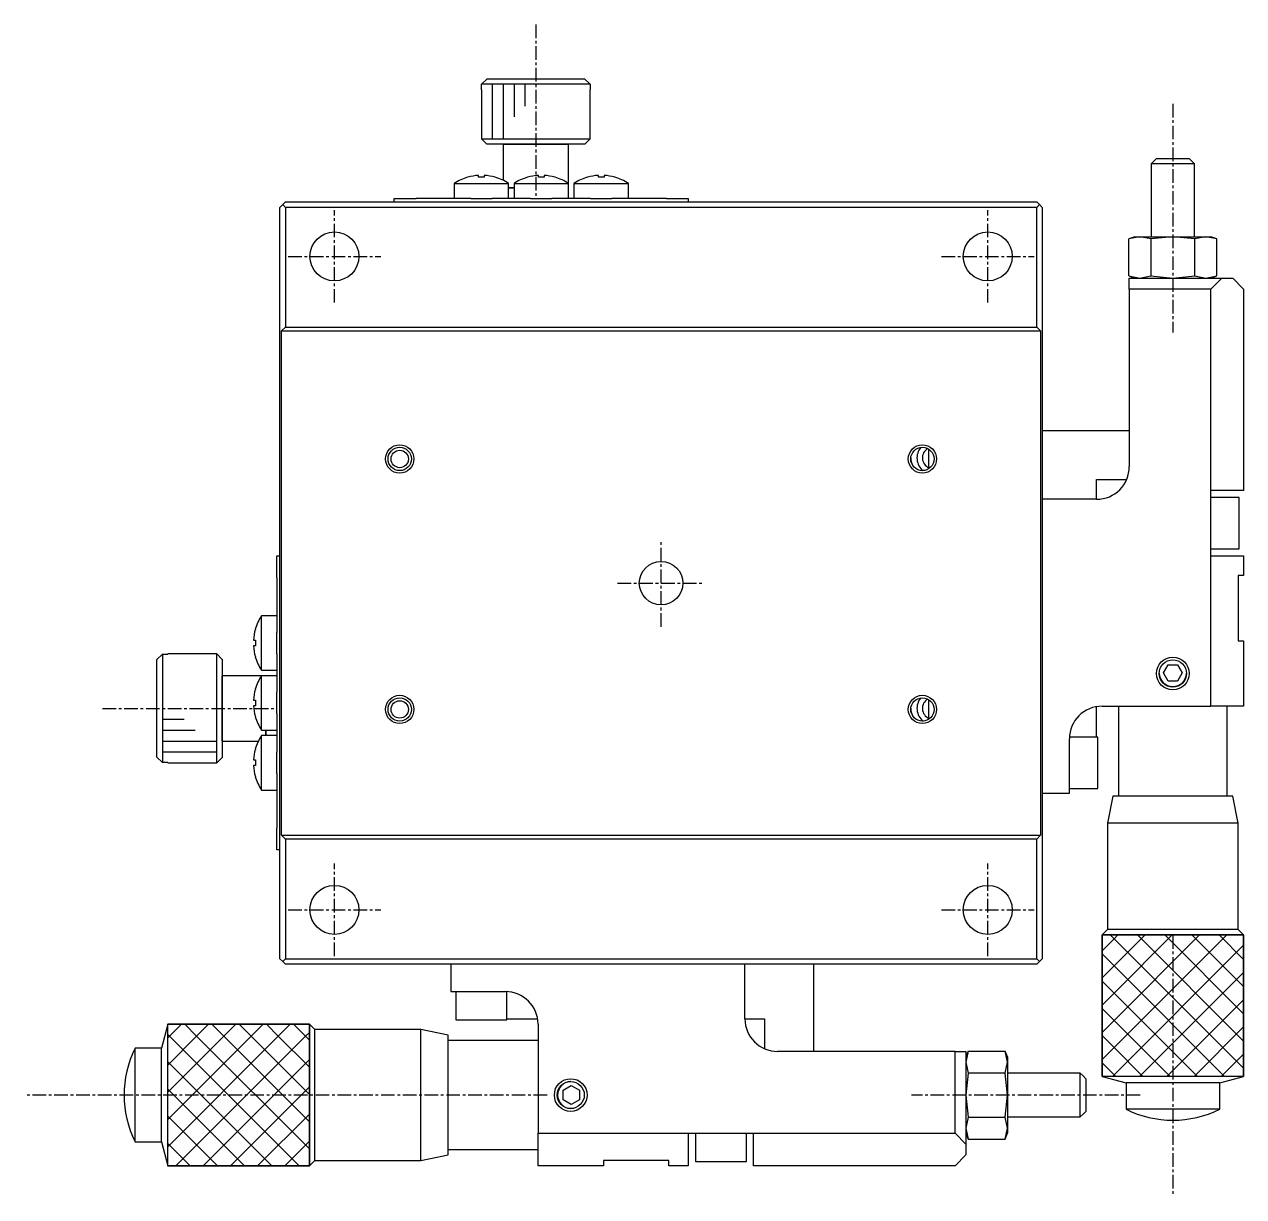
# Model space of a CAD drawing. Extents: x 10 to 411, y 10 to 253.
# Drawn here: x 299.3 to 411.3, y 91.3 to 198.9 of the extents above; entities that cross this region are included whole.
import ezdxf

# ---------------------------------------------------------------- set-up
doc = ezdxf.new("R2010")
doc.units = 0
doc.linetypes.add('CENTER', pattern=[2, 1.25, -0.25, 0.25, -0.25])
doc.layers.get('0').update_dxf_attribs({"linetype": 'CONTINUOUS'})
doc.layers.add('CENTER', color=1, linetype='CENTER')

msp = doc.modelspace()

# ---------------------------------------------------------------- linework, layer by layer
at = {"color": 7, "linetype": 'CONTINUOUS'}
for p, q in [((341.27, 193.4), (341.78, 193.9)), ((341.78, 193.9), (350.74, 193.9)), ((350.74, 193.9), (351.24, 193.4)), ((341.26, 192.9), (341.27, 192.9)), ((341.26, 192.9), (341.26, 188.4)), ((341.27, 192.9), (341.27, 193.4)), ((351.24, 193.4), (341.27, 193.4)), ((351.24, 193.4), (351.24, 192.9)), ((351.24, 192.9), (351.26, 192.9)), ((351.26, 188.4), (351.26, 192.9)), ((341.26, 188.4), (351.26, 188.4)), ((341.26, 188.4), (341.76, 187.9)), ((350.76, 187.9), (351.26, 188.4)), ((343.26, 187.9), (341.76, 187.9)), ((350.76, 187.9), (341.76, 187.9)), ((349.26, 187.9), (343.26, 187.9)), ((343.26, 187.9), (349.26, 187.9)), ((343.26, 187.9), (343.26, 184.58)), ((350.76, 187.9), (349.26, 187.9)), ((349.26, 184.29), (349.26, 187.9)), ((403.01, 186.35), (402.76, 186.1)), ((406.76, 186.1), (402.76, 186.1)), ((402.76, 186.1), (402.76, 179.4)), ((403.26, 186.6), (403.01, 186.35)), ((403.26, 186.6), (406.26, 186.6)), ((406.51, 186.35), (406.26, 186.6)), ((406.76, 186.1), (406.51, 186.35)), ((406.76, 179.4), (406.76, 186.1)), ((340, 184.86), (340, 184.87)), ((341, 184.86), (341, 185.03)), ((341.52, 184.86), (341, 184.86)), ((341.52, 185.03), (341.52, 184.86)), ((342.52, 184.87), (342.52, 184.86)), ((345.5, 184.86), (345.5, 184.87)), ((346.5, 184.86), (346.5, 185.03)), ((347.02, 184.86), (346.5, 184.86)), ((347.02, 185.03), (347.02, 184.86)), ((348.02, 184.87), (348.02, 184.86)), ((351, 184.86), (351, 184.87)), ((352, 184.86), (352, 185.03)), ((352.52, 184.86), (352, 184.86)), ((352.52, 185.03), (352.52, 184.86)), ((353.52, 184.87), (353.52, 184.86)), ((338.76, 184.29), (341.26, 184.29)), ((338.76, 184.29), (338.76, 182.9)), ((341.26, 184.29), (343.76, 184.29)), ((343.76, 182.9), (343.76, 184.29)), ((343.76, 183.9), (344.26, 183.9)), ((344.26, 183.9), (343.76, 183.9)), ((344.26, 184.29), (346.76, 184.29)), ((344.26, 184.29), (344.26, 182.9)), ((346.76, 184.29), (349.26, 184.29)), ((349.26, 182.9), (349.26, 184.29)), ((349.76, 184.29), (352.26, 184.29)), ((349.76, 184.29), (349.76, 182.9)), ((352.26, 184.29), (354.76, 184.29)), ((354.76, 182.9), (354.76, 184.29)), ((323.26, 182.6), (323.01, 182.35)), ((323.26, 182.6), (392.26, 182.6)), ((333.26, 182.6), (333.26, 182.9)), ((333.26, 182.9), (335.26, 182.9)), ((340.18, 182.9), (335.26, 182.9)), ((340.28, 182.9), (340.18, 182.9)), ((340.28, 182.9), (341.26, 182.9)), ((341.26, 182.9), (342.24, 182.9)), ((342.33, 182.9), (342.24, 182.9)), ((345.68, 182.9), (342.33, 182.9)), ((345.78, 182.9), (345.68, 182.9)), ((345.78, 182.9), (346.76, 182.9)), ((346.76, 182.9), (347.74, 182.9)), ((347.83, 182.9), (347.74, 182.9)), ((351.18, 182.9), (347.83, 182.9)), ((351.28, 182.9), (351.18, 182.9)), ((351.28, 182.9), (352.26, 182.9)), ((352.26, 182.9), (353.24, 182.9)), ((353.33, 182.9), (353.24, 182.9)), ((358.26, 182.9), (353.33, 182.9)), ((358.26, 182.9), (360.26, 182.9)), ((360.26, 182.9), (360.26, 182.6)), ((392.51, 182.35), (392.26, 182.6)), ((323.01, 182.35), (322.76, 182.1)), ((322.76, 113.1), (322.76, 182.1)), ((323.26, 182.1), (323.01, 182.35)), ((323.26, 182.1), (323.26, 171.1)), ((392.26, 182.1), (323.26, 182.1)), ((392.51, 182.35), (392.26, 182.1)), ((392.26, 171.1), (392.26, 182.1)), ((392.76, 182.1), (392.51, 182.35)), ((392.76, 182.1), (392.76, 113.1)), ((401.73, 179.4), (400.72, 179.2)), ((401.26, 179.4), (400.72, 179.2)), ((400.72, 175.8), (400.72, 179.2)), ((401.26, 179.4), (401.73, 179.4)), ((402.74, 179.2), (401.73, 179.4)), ((401.73, 179.4), (404.76, 179.4)), ((404.76, 179.4), (402.74, 179.2)), ((402.74, 179.2), (402.74, 175.8)), ((406.78, 179.2), (404.76, 179.4)), ((404.76, 179.4), (407.79, 179.4)), ((407.79, 179.4), (406.78, 179.2)), ((406.78, 175.8), (406.78, 179.2)), ((408.8, 179.2), (407.79, 179.4)), ((407.79, 179.4), (408.26, 179.4)), ((408.8, 179.2), (408.26, 179.4)), ((408.8, 175.8), (408.8, 179.2)), ((400.72, 175.8), (401.73, 175.6)), ((400.72, 175.8), (401.26, 175.6)), ((401.73, 175.6), (402.74, 175.8)), ((402.74, 175.8), (404.76, 175.6)), ((404.76, 175.6), (406.78, 175.8)), ((406.78, 175.8), (407.79, 175.6)), ((407.79, 175.6), (408.8, 175.8)), ((408.26, 175.6), (408.8, 175.8)), ((400.76, 174.6), (400.76, 175.6)), ((400.76, 175.6), (402.76, 175.6)), ((402.76, 175.6), (406.76, 175.6)), ((406.76, 175.6), (409.26, 175.6)), ((408.26, 174.6), (409.26, 175.6)), ((409.26, 175.6), (410.26, 175.6)), ((410.26, 175.6), (411.26, 174.6)), ((400.76, 174.6), (400.76, 158.3)), ((408.26, 174.6), (400.76, 174.6)), ((408.26, 156.1), (408.26, 174.6)), ((411.26, 174.6), (411.26, 156.1)), ((322.91, 170.75), (323.26, 171.1)), ((322.91, 124.45), (322.91, 170.75)), ((322.91, 170.75), (392.61, 170.75)), ((323.26, 171.1), (392.26, 171.1)), ((392.26, 171.1), (392.61, 170.75)), ((392.61, 170.75), (392.61, 124.45)), ((392.76, 161.6), (400.76, 161.6)), ((380.69, 159.11), (380.69, 159.13)), ((382.36, 158.18), (382.36, 159.89)), ((382.36, 158.18), (382.36, 158.11)), ((397.76, 157.1), (400.51, 157.1)), ((397.76, 155.3), (397.76, 157.1)), ((408.26, 150.1), (408.26, 156.1)), ((411.26, 156.1), (408.26, 156.1)), ((397.76, 155.3), (392.76, 155.3)), ((410.86, 155.45), (408.26, 155.45)), ((410.86, 150.75), (410.86, 155.45)), ((322.46, 150.1), (322.76, 150.1)), ((322.46, 148.1), (322.46, 150.1)), ((408.26, 150.75), (410.86, 150.75)), ((408.26, 136.3), (408.26, 150.1)), ((408.26, 150.1), (411.26, 150.1)), ((411.26, 150.1), (411.26, 148.3)), ((322.46, 148.1), (322.46, 143.18)), ((410.76, 148.3), (410.76, 142.3)), ((411.26, 148.3), (410.76, 148.3)), ((321.07, 142.1), (321.07, 144.6)), ((322.46, 144.6), (321.07, 144.6)), ((320.49, 143.36), (320.5, 143.36)), ((320.32, 142.36), (320.5, 142.36)), ((320.5, 142.36), (320.5, 141.84)), ((322.46, 143.18), (322.46, 143.08)), ((322.46, 142.1), (322.46, 143.08)), ((410.76, 142.3), (411.26, 142.3)), ((411.26, 142.3), (411.26, 136.3)), ((311.46, 140.58), (311.96, 141.08)), ((311.96, 141.08), (311.96, 131.12)), ((311.96, 141.08), (312.46, 141.08)), ((312.46, 141.08), (312.46, 141.1)), ((316.96, 141.1), (312.46, 141.1)), ((316.96, 131.1), (316.96, 141.1)), ((317.46, 140.6), (316.96, 141.1)), ((320.5, 141.84), (320.32, 141.84)), ((321.07, 139.6), (321.07, 142.1)), ((322.46, 141.12), (322.46, 142.1)), ((322.46, 141.12), (322.46, 141.03)), ((311.46, 131.62), (311.46, 140.58)), ((317.46, 140.6), (317.46, 139.1)), ((317.46, 140.6), (317.46, 131.6)), ((320.5, 140.84), (320.49, 140.84)), ((322.46, 141.03), (322.46, 137.68)), ((403.89, 139.35), (404.32, 140.1)), ((404.32, 140.1), (405.19, 140.1)), ((405.19, 140.1), (405.62, 139.35)), ((317.46, 139.1), (317.46, 133.1)), ((317.46, 133.1), (317.46, 139.1)), ((321.07, 139.1), (317.46, 139.1)), ((321.07, 139.6), (322.46, 139.6)), ((321.07, 136.6), (321.07, 139.1)), ((322.46, 139.1), (321.07, 139.1)), ((404.32, 138.6), (403.89, 139.35)), ((405.62, 139.35), (405.19, 138.6)), ((320.49, 137.86), (320.5, 137.86)), ((405.19, 138.6), (404.32, 138.6)), ((320.32, 136.86), (320.5, 136.86)), ((320.5, 136.86), (320.5, 136.34)), ((322.46, 137.68), (322.46, 137.58)), ((322.46, 136.6), (322.46, 137.58)), ((382.36, 135.18), (382.36, 136.89)), ((320.5, 136.34), (320.32, 136.34)), ((321.07, 134.1), (321.07, 136.6)), ((322.46, 135.62), (322.46, 136.6)), ((322.46, 135.62), (322.46, 135.53)), ((322.46, 135.53), (322.46, 132.17)), ((380.69, 136.11), (380.69, 136.13)), ((397.76, 133.45), (397.76, 136.26)), ((398.26, 136.3), (408.26, 136.3)), ((399.76, 136.3), (399.76, 128.05)), ((411.26, 136.3), (408.26, 136.3)), ((409.76, 128.05), (409.76, 136.3)), ((320.5, 135.34), (320.49, 135.34)), ((382.36, 135.18), (382.36, 135.11)), ((321.07, 134.1), (322.46, 134.1)), ((321.07, 131.1), (321.07, 133.6)), ((322.46, 133.6), (321.07, 133.6)), ((321.46, 133.6), (321.46, 134.1)), ((321.46, 134.1), (321.46, 133.6)), ((397.86, 133.45), (395.26, 133.45)), ((395.26, 128.3), (395.26, 133.3)), ((397.86, 128.75), (397.86, 133.45)), ((317.46, 133.1), (317.46, 131.6)), ((317.46, 133.1), (320.78, 133.1)), ((320.49, 132.36), (320.5, 132.36)), ((322.46, 132.17), (322.46, 132.08)), ((311.96, 131.12), (311.46, 131.62)), ((312.46, 131.12), (311.96, 131.12)), ((312.46, 131.1), (312.46, 131.12)), ((312.46, 131.1), (316.96, 131.1)), ((316.96, 131.1), (317.46, 131.6)), ((320.32, 131.36), (320.5, 131.36)), ((320.5, 131.36), (320.5, 130.84)), ((321.07, 128.6), (321.07, 131.1)), ((322.46, 131.1), (322.46, 132.08)), ((322.46, 130.12), (322.46, 131.1)), ((320.5, 130.84), (320.32, 130.84)), ((322.46, 130.12), (322.46, 130.03)), ((322.46, 130.03), (322.46, 125.1)), ((320.5, 129.84), (320.49, 129.84)), ((321.07, 128.6), (322.46, 128.6)), ((392.76, 128.3), (395.26, 128.3)), ((395.26, 128.75), (397.86, 128.75)), ((399.26, 128.05), (398.76, 125.55)), ((404.76, 128.05), (399.26, 128.05)), ((410.26, 128.05), (404.76, 128.05)), ((410.76, 125.55), (410.26, 128.05)), ((404.76, 125.55), (398.76, 125.55)), ((398.76, 125.55), (398.76, 115.8)), ((410.76, 125.55), (404.76, 125.55)), ((410.76, 115.8), (410.76, 125.55)), ((322.46, 123.1), (322.46, 125.1)), ((323.26, 124.1), (322.91, 124.45)), ((322.91, 124.45), (392.61, 124.45)), ((392.61, 124.45), (392.26, 124.1)), ((392.26, 124.1), (323.26, 124.1)), ((323.26, 124.1), (323.26, 113.1)), ((392.26, 113.1), (392.26, 124.1)), ((322.76, 123.1), (322.46, 123.1)), ((398.76, 115.8), (398.26, 115.3)), ((404.76, 115.8), (398.76, 115.8)), ((410.76, 115.8), (404.76, 115.8)), ((411.26, 115.3), (410.76, 115.8)), ((404.76, 115.3), (398.26, 115.3)), ((398.26, 102.3), (398.26, 115.3)), ((398.26, 115.3), (411.26, 115.3)), ((411.26, 115.3), (411.26, 102.3)), ((322.76, 113.1), (323.01, 112.85)), ((323.01, 112.85), (323.26, 113.1)), ((323.26, 113.1), (392.26, 113.1)), ((392.26, 113.1), (392.51, 112.85)), ((392.51, 112.85), (392.76, 113.1)), ((323.01, 112.85), (323.26, 112.6)), ((392.26, 112.6), (323.26, 112.6)), ((338.46, 112.6), (338.46, 110.1)), ((365.46, 107.6), (365.46, 112.6)), ((371.76, 112.6), (371.76, 104.6)), ((392.26, 112.6), (392.51, 112.85)), ((338.46, 110.1), (343.46, 110.1)), ((338.91, 110.1), (338.91, 107.5)), ((343.61, 107.5), (343.61, 110.1)), ((338.91, 107.5), (343.61, 107.5)), ((343.61, 107.6), (346.42, 107.6)), ((365.46, 107.6), (367.26, 107.6)), ((367.26, 107.6), (367.26, 104.85)), ((312.46, 107.1), (311.87, 104.9)), ((312.46, 107.1), (325.46, 107.1)), ((312.46, 94.1), (312.46, 107.1)), ((325.46, 100.6), (325.46, 107.1)), ((325.96, 106.6), (325.46, 107.1)), ((325.46, 107.1), (325.46, 94.1)), ((325.96, 100.6), (325.96, 106.6)), ((335.71, 106.6), (325.96, 106.6)), ((335.71, 100.6), (335.71, 106.6)), ((338.21, 106.1), (335.71, 106.6)), ((346.46, 107.1), (346.46, 97.1)), ((338.21, 100.6), (338.21, 106.1)), ((346.46, 105.6), (338.21, 105.6)), ((309.46, 100.6), (309.46, 104.9)), ((311.87, 104.9), (309.46, 104.9)), ((311.87, 100.6), (311.87, 104.9)), ((384.76, 104.6), (368.46, 104.6)), ((384.76, 97.1), (384.76, 104.6)), ((384.76, 104.6), (385.76, 104.6)), ((385.96, 104.64), (385.76, 103.63)), ((385.96, 104.64), (385.76, 104.1)), ((385.76, 104.6), (385.76, 102.6)), ((385.96, 104.64), (389.36, 104.64)), ((389.56, 103.63), (389.36, 104.64)), ((389.56, 104.1), (389.36, 104.64)), ((385.76, 103.63), (385.96, 102.62)), ((389.36, 102.62), (389.56, 103.63)), ((389.56, 104.1), (389.56, 103.63)), ((389.56, 103.63), (389.56, 100.6)), ((385.96, 102.62), (385.76, 100.6)), ((385.76, 102.6), (385.76, 98.6)), ((389.36, 102.62), (385.96, 102.62)), ((389.56, 100.6), (389.36, 102.62)), ((396.26, 102.6), (389.56, 102.6)), ((396.26, 98.6), (396.26, 102.6)), ((396.51, 102.35), (396.26, 102.6)), ((396.76, 102.1), (396.51, 102.35)), ((396.76, 102.1), (396.76, 99.1)), ((398.26, 102.3), (400.46, 101.71)), ((411.26, 102.3), (398.26, 102.3)), ((411.26, 102.3), (404.76, 102.3)), ((409.06, 101.71), (411.26, 102.3)), ((348.76, 101.03), (349.51, 101.47)), ((348.76, 100.17), (348.76, 101.03)), ((349.51, 101.47), (350.26, 101.03)), ((350.26, 101.03), (350.26, 100.17)), ((404.76, 101.71), (400.46, 101.71)), ((400.46, 101.71), (400.46, 99.3)), ((409.06, 101.71), (404.76, 101.71)), ((409.06, 99.3), (409.06, 101.71)), ((309.46, 96.3), (309.46, 100.6)), ((311.87, 96.3), (311.87, 100.6)), ((312.46, 94.1), (312.46, 100.6)), ((325.96, 94.6), (325.96, 100.6)), ((335.71, 94.6), (335.71, 100.6)), ((338.21, 95.1), (338.21, 100.6)), ((349.51, 99.73), (348.76, 100.17)), ((350.26, 100.17), (349.51, 99.73)), ((385.76, 100.6), (385.96, 98.58)), ((389.36, 98.58), (389.56, 100.6)), ((389.56, 100.6), (389.56, 97.57)), ((385.76, 98.6), (385.76, 96.1)), ((385.96, 98.58), (385.76, 97.57)), ((385.96, 98.58), (389.36, 98.58)), ((389.56, 97.57), (389.36, 98.58)), ((389.56, 98.6), (396.26, 98.6)), ((396.26, 98.6), (396.51, 98.85)), ((396.51, 98.85), (396.76, 99.1)), ((404.76, 99.3), (400.46, 99.3)), ((409.06, 99.3), (404.76, 99.3)), ((385.76, 97.57), (385.96, 96.56)), ((389.36, 96.56), (389.56, 97.57)), ((389.56, 97.57), (389.56, 97.1)), ((309.46, 96.3), (311.87, 96.3)), ((311.87, 96.3), (312.46, 94.1)), ((346.46, 97.1), (360.26, 97.1)), ((346.46, 94.1), (346.46, 97.1)), ((360.26, 97.1), (366.26, 97.1)), ((360.26, 97.1), (360.26, 94.1)), ((360.91, 97.1), (360.91, 94.5)), ((365.61, 94.5), (365.61, 97.1)), ((366.26, 97.1), (384.76, 97.1)), ((366.26, 94.1), (366.26, 97.1)), ((384.76, 97.1), (385.76, 96.1)), ((385.76, 97.1), (385.96, 96.56)), ((385.96, 96.56), (389.36, 96.56)), ((389.36, 96.56), (389.56, 97.1)), ((338.21, 95.6), (346.46, 95.6)), ((385.76, 96.1), (385.76, 95.1)), ((325.46, 94.1), (312.46, 94.1)), ((325.46, 94.1), (325.96, 94.6)), ((325.96, 94.6), (335.71, 94.6)), ((335.71, 94.6), (338.21, 95.1)), ((352.46, 94.1), (346.46, 94.1)), ((358.46, 94.6), (352.46, 94.6)), ((352.46, 94.6), (352.46, 94.1)), ((358.46, 94.1), (358.46, 94.6)), ((360.26, 94.1), (358.46, 94.1)), ((360.91, 94.5), (365.61, 94.5)), ((384.76, 94.1), (366.26, 94.1)), ((385.76, 95.1), (384.76, 94.1))]:
    msp.add_line(p, q, dxfattribs=at)
at = {"color": 3, "linetype": 'CONTINUOUS'}
for p, q in [((342.26, 193.4), (342.26, 188.4)), ((343.26, 193.4), (343.26, 188.4)), ((344.26, 193.4), (344.26, 190.4)), ((345.26, 193.4), (345.26, 191.4)), ((311.96, 135.1), (313.96, 135.1)), ((311.96, 134.1), (314.96, 134.1)), ((311.96, 133.1), (316.96, 133.1)), ((311.96, 132.1), (316.96, 132.1)), ((398.26, 115.3), (398.26, 102.3)), ((398.26, 113.85), (399.36, 114.95)), ((399.36, 114.95), (399.01, 115.3)), ((399.36, 104.95), (409.71, 115.3)), ((399.36, 107.45), (407.21, 115.3)), ((399.36, 109.95), (404.71, 115.3)), ((399.36, 112.45), (402.21, 115.3)), ((399.36, 114.95), (399.71, 115.3)), ((411.26, 103.05), (399.36, 114.95)), ((399.36, 102.45), (411.26, 114.35)), ((411.26, 105.55), (401.51, 115.3)), ((411.26, 108.05), (404.01, 115.3)), ((411.26, 115.3), (404.76, 115.3)), ((411.26, 110.55), (406.51, 115.3)), ((411.26, 113.05), (409.01, 115.3)), ((411.26, 102.3), (411.26, 115.3)), ((399.36, 112.45), (398.26, 113.55)), ((398.26, 111.35), (399.36, 112.45)), ((409.51, 102.3), (399.36, 112.45)), ((399.36, 109.95), (398.26, 111.05)), ((401.71, 102.3), (411.26, 111.85)), ((398.26, 108.85), (399.36, 109.95)), ((407.01, 102.3), (399.36, 109.95)), ((404.21, 102.3), (411.26, 109.35)), ((399.36, 107.45), (398.26, 108.55)), ((312.46, 100.6), (312.46, 107.1)), ((325.46, 107.1), (312.46, 107.1)), ((312.61, 106), (313.71, 107.1)), ((314.01, 107.1), (315.11, 106)), ((315.11, 106), (316.21, 107.1)), ((316.51, 107.1), (317.61, 106)), ((317.61, 106), (318.71, 107.1)), ((319.01, 107.1), (320.11, 106)), ((320.11, 106), (321.21, 107.1)), ((321.51, 107.1), (322.61, 106)), ((322.61, 106), (323.71, 107.1)), ((324.01, 107.1), (325.11, 106)), ((398.26, 106.35), (399.36, 107.45)), ((404.51, 102.3), (399.36, 107.45)), ((406.71, 102.3), (411.26, 106.85)), ((312.46, 106.15), (312.61, 106)), ((312.46, 105.85), (312.61, 106)), ((312.46, 103.35), (315.11, 106)), ((312.46, 100.85), (317.61, 106)), ((312.46, 98.35), (320.11, 106)), ((312.46, 95.85), (322.61, 106)), ((312.61, 106), (324.51, 94.1)), ((313.21, 94.1), (325.11, 106)), ((315.11, 106), (325.46, 95.65)), ((317.61, 106), (325.46, 98.15)), ((320.11, 106), (325.46, 100.65)), ((322.61, 106), (325.46, 103.15)), ((325.11, 106), (325.46, 106.35)), ((325.11, 106), (325.46, 105.65)), ((399.36, 104.95), (398.26, 106.05)), ((398.26, 103.85), (399.36, 104.95)), ((402.01, 102.3), (399.36, 104.95)), ((409.21, 102.3), (411.26, 104.35)), ((312.46, 103.65), (322.01, 94.1)), ((315.71, 94.1), (325.46, 103.85)), ((399.36, 102.45), (398.26, 103.55)), ((404.76, 102.3), (398.26, 102.3)), ((399.21, 102.3), (399.36, 102.45)), ((399.51, 102.3), (399.36, 102.45)), ((312.46, 101.15), (319.51, 94.1)), ((318.21, 94.1), (325.46, 101.35)), ((325.46, 94.1), (325.46, 100.6)), ((312.46, 98.65), (317.01, 94.1)), ((320.71, 94.1), (325.46, 98.85)), ((323.21, 94.1), (325.46, 96.35)), ((312.46, 96.15), (314.51, 94.1)), ((312.46, 94.1), (325.46, 94.1))]:
    msp.add_line(p, q, dxfattribs=at)
at = {"color": 7, "linetype": 'CONTINUOUS'}
for centre, radius in [((327.76, 177.6), 2.25), ((387.76, 177.6), 2.25), ((333.76, 159), 1.07), ((333.76, 159), 0.8), ((381.76, 159), 1.07), ((357.76, 147.6), 2), ((404.76, 139.3), 1.25), ((333.76, 136), 1.07), ((333.76, 136), 0.8), ((381.76, 136), 1.07), ((327.76, 117.6), 2.25), ((387.76, 117.6), 2.25), ((349.46, 100.6), 1.25)]:
    msp.add_circle(centre, radius, dxfattribs=at)
at = {"color": 3, "linetype": 'CONTINUOUS'}
for centre, radius in [((333.76, 159), 1.3), ((381.76, 159), 1.3), ((404.76, 139.3), 1.5), ((333.76, 136), 1.3), ((381.76, 136), 1.3), ((349.46, 100.6), 1.5)]:
    msp.add_circle(centre, radius, dxfattribs=at)
at = {"color": 7, "linetype": 'CONTINUOUS'}
for centre, radius, start, end in [((341.26, 180.55), 4.5, 106.2858, 123.749), ((341.26, 180.55), 4.49, 93.3178, 106.2694), ((341.26, 180.55), 4.49, 73.7306, 86.6822), ((341.26, 180.55), 4.5, 56.251, 73.7142), ((346.76, 180.55), 4.5, 106.2858, 123.749), ((346.76, 180.55), 4.49, 93.3178, 106.2694), ((346.76, 180.55), 4.49, 73.7306, 86.6822), ((346.76, 180.55), 4.5, 56.251, 73.7142), ((352.26, 180.55), 4.5, 106.2858, 123.749), ((352.26, 180.55), 4.49, 93.3178, 106.2694), ((352.26, 180.55), 4.49, 73.7306, 86.6822), ((352.26, 180.55), 4.5, 56.251, 73.7142), ((382.25, 159.11), 1.55, 180, 206.1769), ((382.76, 159.1), 1.5, 139.9755, 231.4457), ((382.76, 159.1), 1, 120.8655, 246.4218), ((397.76, 158.3), 3, 270, 0), ((324.81, 142.1), 4.5, 146.251, 163.7142), ((324.81, 142.1), 4.49, 163.7306, 176.6822), ((324.81, 142.1), 4.49, 183.3178, 196.2694), ((324.81, 142.1), 4.5, 196.2858, 213.749), ((324.81, 136.6), 4.5, 146.251, 163.7142), ((404.76, 139.35), 1.25, 181.146, 358.854), ((324.81, 136.6), 4.49, 163.7306, 176.6822), ((382.76, 136.1), 1.5, 139.9755, 231.4457), ((382.76, 136.1), 1, 120.8655, 246.4218), ((324.81, 136.6), 4.49, 183.3178, 196.2694), ((382.25, 136.11), 1.55, 180, 206.1769), ((398.26, 133.3), 3, 90, 180), ((324.81, 136.6), 4.5, 196.2858, 213.749), ((324.81, 131.1), 4.5, 146.251, 163.7142), ((324.81, 131.1), 4.49, 163.7306, 176.6822), ((324.81, 131.1), 4.49, 183.3178, 196.2694), ((324.81, 131.1), 4.5, 196.2858, 213.749), ((343.46, 107.1), 3, 0, 90), ((368.46, 107.6), 3, 180, 270), ((318.2, 100.6), 9.75, 153.8162, 206.1838), ((349.51, 100.6), 1.25, 91.146, 268.854), ((404.76, 108.04), 9.75, 243.8162, 296.1838)]:
    msp.add_arc(centre, radius, start, end, dxfattribs=at)
at = {"color": 3, "linetype": 'CONTINUOUS'}
for centre, start, end in [((404.76, 139.35), 181.146, 358.854), ((349.51, 100.6), 91.146, 268.854)]:
    msp.add_arc(centre, 1.25, start, end, dxfattribs=at)
at = {"layer": 'CENTER', "color": 1, "linetype": 'CENTER'}
for p, q in [((346.26, 198.9), (346.26, 183.01)), ((404.76, 191.6), (404.76, 170.6)), ((327.76, 173.35), (327.76, 181.85)), ((387.76, 173.35), (387.76, 181.85)), ((323.51, 177.6), (332.01, 177.6)), ((383.51, 177.6), (392.01, 177.6)), ((357.76, 143.6), (357.76, 151.6)), ((353.76, 147.6), (361.76, 147.6)), ((306.46, 136.1), (322.34, 136.1)), ((327.76, 113.35), (327.76, 121.85)), ((387.76, 113.35), (387.76, 121.85)), ((323.51, 117.6), (332.01, 117.6)), ((383.51, 117.6), (392.01, 117.6)), ((404.76, 115.27), (404.76, 91.27)), ((347.29, 100.6), (299.29, 100.6)), ((401.76, 100.6), (380.76, 100.6))]:
    msp.add_line(p, q, dxfattribs=at)

doc.saveas('drawing.dxf')
